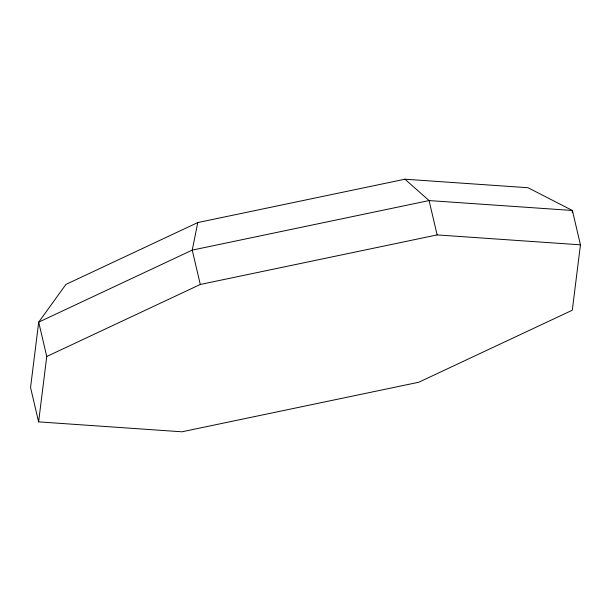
<?xml version="1.0" encoding="UTF-8"?>
<svg xmlns="http://www.w3.org/2000/svg" width="611" height="611" viewBox="0 0 611 611"><rect width="100%" height="100%" fill="white"/><g stroke="black" fill="none" stroke-linecap="round" stroke-linejoin="round"><path stroke-width="0.92" d="M38.608 421.873L46.757 356.488L38.699 322.142L65.95 284.398L197.781 222.557L404.956 179.206L528.011 187.73L572.392 210.482L580.45 244.835L572.301 310.212L418.764 382.242L181.925 431.794L38.608 421.873L30.55 387.527L38.699 322.142L192.236 250.113L429.075 200.568L572.392 210.482L572.163 212.353M197.781 222.557L192.236 250.113L200.293 284.466L46.757 356.488M200.293 284.466L437.132 234.914L580.45 244.835M404.956 179.206L429.075 200.568L437.132 234.914"/></g></svg>
